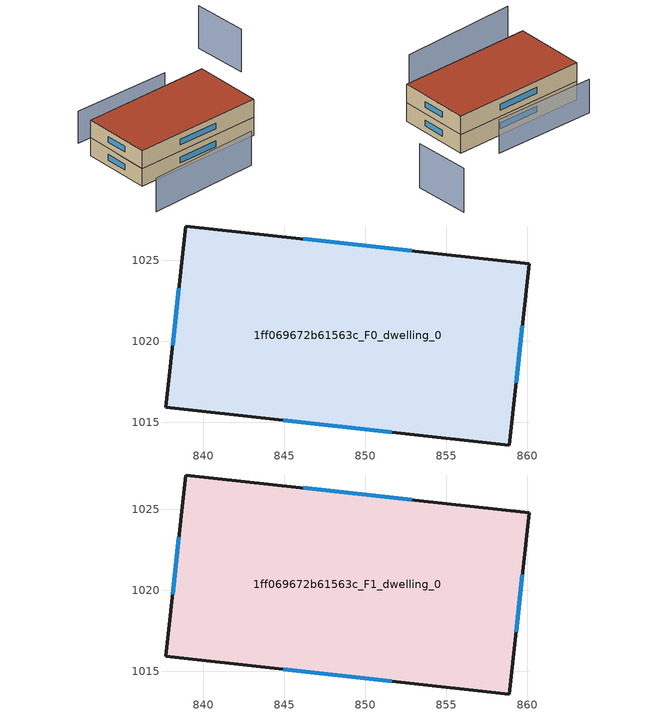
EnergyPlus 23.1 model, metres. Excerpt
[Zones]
1ff069672b61563c_F0_dwelling_0
 floor ground (EU_floor_Construction): 860.11,1024.79 858.88,1013.6 837.7,1015.93 838.93,1027.11 z0
 wall outside (EU_wall_Construction): 858.88,1013.6 860.11,1024.79 838.93,1027.11 837.7,1015.93 858.88,1013.6 z0:3
 window (EU_Window_Construction): 859.3,1017.43 859.69,1020.96 / 844.95,1015.13 851.63,1014.4 / 838.51,1023.28 838.12,1019.76 / 852.86,1025.58 846.18,1026.32 z1.03:1.97
1ff069672b61563c_F1_dwelling_0
 floor to 1ff069672b61563c_F0_dwelling_0 (EU_floor_Construction): 860.11,1024.79 858.88,1013.6 837.7,1015.93 838.93,1027.11 z3
 wall outside (EU_wall_Construction): 858.88,1013.6 860.11,1024.79 838.93,1027.11 837.7,1015.93 858.88,1013.6 z3:6
 window (EU_Window_Construction): 859.3,1017.43 859.69,1020.96 / 844.95,1015.13 851.63,1014.4 / 838.51,1023.28 838.12,1019.76 / 852.86,1025.58 846.18,1026.32 z4.03:4.97
 roof outside (EU_roof_Construction): 858.88,1013.6 860.11,1024.79 838.93,1027.11 837.7,1015.93 z6
shading: 833.84,1009.69 852.55,1008.33 z0:5.7; 870.63,1026.7 871.27,1035.53 z0:7.1; 856.52,1028.67 840.29,1030.71 z0:5.4
[Building]
EU S2 Campaign: North Axis=0; Terrain=City; Solar Distribution=FullExterior
[Site:Location]
Cape.Town.Intl.AP: Latitude=-33.965; Longitude=18.602; Time Zone=2; Elevation=46
[SizingPeriod:WeatherFileDays]
AnnualSizingPeriod: Begin Month=1; Begin Day of Month=1; End Month=12; End Day of Month=31; Day of Week for Start Day=Monday; Use Weather File Daylight Saving Period=No; Use Weather File Rain and Snow Indicators=No
[MATERIAL]
EU_InternalMass_Material: Roughness=MediumRough; Thickness=0.1; Conductivity=1; Density=1800; Specific Heat=900; Thermal Absorptance=0.9; Solar Absorptance=0.7; Visible Absorptance=0.7
[MATERIAL:NOMASS] Roughness=MediumRough; Thermal Absorptance=0.9; Solar Absorptance=0.7; Visible Absorptance=0.7
Name | Thermal Resistance
EU_wall_NoMass | 0.493876
EU_roof_NoMass | 0.449382
EU_floor_NoMass | 1.25
[WINDOWMATERIAL:SIMPLEGLAZINGSYSTEM]
EU_Window_SimpleGlazing: UFactor=4.4; Solar Heat Gain Coefficient=0.85; Visible Transmittance=0.85
[CONSTRUCTION]
EU_wall_Construction: EU_wall_NoMass
EU_roof_Construction: EU_roof_NoMass
EU_floor_Construction: EU_floor_NoMass
EU_Window_Construction: EU_Window_SimpleGlazing
EU_InternalMass_Construction: EU_InternalMass_Material
[ZONE] Type=1; Multiplier=1; Ceiling Height=autocalculate; Volume=719.193; Floor Area=autocalculate; Part of Total Floor Area=Yes
1ff069672b61563c_F0_dwelling_0; 1ff069672b61563c_F1_dwelling_0
[INTERNALMASS] Construction=EU_InternalMass_Construction; Surface Area=239.731
Name | Zone or ZoneList
1ff069672b61563c_F0_dwelling_0_EU_InternalMass | 1ff069672b61563c_F0_dwelling_0
1ff069672b61563c_F1_dwelling_0_EU_InternalMass | 1ff069672b61563c_F1_dwelling_0
[OTHEREQUIPMENT] Fuel Type=Electricity; Design Level Calculation Method=Watts/Area; Power per Zone Floor Area=1; Fraction Latent=0; Fraction Radiant=0; Fraction Lost=0; Carbon Dioxide Generation Rate=0; EndUse Subcategory=EU_Step8_InternalGains
Name | Zone or ZoneList or Space or SpaceList | Schedule
EU_Step8_InternalGain_1ff069672b61563c_F0_dwelling_0_f000 | 1ff069672b61563c_F0_dwelling_0 | EU_Step8_GainSchedule_1ff069672b61563c_F0_dwelling_0_f000
EU_Step8_InternalGain_1ff069672b61563c_F1_dwelling_0_f000 | 1ff069672b61563c_F1_dwelling_0 | EU_Step8_GainSchedule_1ff069672b61563c_F1_dwelling_0_f000
[ZONEVENTILATION:DESIGNFLOWRATE] Schedule=EU_AlwaysOn; Design Flow Rate Calculation Method=AirChanges/Hour; Air Changes per Hour=0.64; Ventilation Type=Natural; Fan Pressure Rise=0; Fan Total Efficiency=1; Constant Term Coefficient=1; Temperature Term Coefficient=0; Velocity Term Coefficient=0; Velocity Squared Term Coefficient=0; Minimum Indoor Temperature=-100; Maximum Indoor Temperature=100; Delta Temperature=-100; Minimum Outdoor Temperature=-100; Maximum Outdoor Temperature=100; Maximum Wind Speed=40
Name | Zone or ZoneList or Space or SpaceList
EU_ConstantAir_1ff069672b61563c_F0_dwelling_0 | 1ff069672b61563c_F0_dwelling_0
EU_ConstantAir_1ff069672b61563c_F1_dwelling_0 | 1ff069672b61563c_F1_dwelling_0
[HVACTEMPLATE:THERMOSTAT] Constant Heating Setpoint=20; Constant Cooling Setpoint=50
EU_HeatOnly_1ff069672b61563c_F0_dwelling_0; EU_HeatOnly_1ff069672b61563c_F1_dwelling_0
[HVACTEMPLATE:ZONE:IDEALLOADSAIRSYSTEM] System Availability Schedule=EU_AlwaysOn; Maximum Heating Supply Air Temperature=50; Minimum Cooling Supply Air Temperature=13; Maximum Heating Supply Air Humidity Ratio=0.0156; Minimum Cooling Supply Air Humidity Ratio=0.0077; Heating Limit=NoLimit; Cooling Limit=NoLimit; Heating Availability Schedule=EU_AlwaysOn; Cooling Availability Schedule=EU_CoolingOff; Dehumidification Control Type=ConstantSensibleHeatRatio; Cooling Sensible Heat Ratio=0.7; Dehumidification Setpoint=60; Humidification Control Type=None; Humidification Setpoint=30; Outdoor Air Method=None; Outdoor Air Flow Rate per Person=0.00944; Outdoor Air Flow Rate per Zone Floor Area=0; Outdoor Air Flow Rate per Zone=0; Demand Controlled Ventilation Type=None; Outdoor Air Economizer Type=NoEconomizer; Heat Recovery Type=None; Sensible Heat Recovery Effectiveness=0.7; Latent Heat Recovery Effectiveness=0.65
Name | Template Thermostat
1ff069672b61563c_F0_dwelling_0 | EU_HeatOnly_1ff069672b61563c_F0_dwelling_0
1ff069672b61563c_F1_dwelling_0 | EU_HeatOnly_1ff069672b61563c_F1_dwelling_0
[SIZING:ZONE] Zone Cooling Design Supply Air Temperature Input Method=SupplyAirTemperature; Zone Cooling Design Supply Air Temperature=13; Zone Heating Design Supply Air Temperature Input Method=SupplyAirTemperature; Zone Heating Design Supply Air Temperature=50; Zone Cooling Design Supply Air Humidity Ratio=0.008; Zone Heating Design Supply Air Humidity Ratio=0.008; Cooling Design Air Flow Method=DesignDay; Cooling Design Air Flow Rate=0; Cooling Minimum Air Flow per Zone Floor Area=0.000762; Cooling Minimum Air Flow=0; Cooling Minimum Air Flow Fraction=0.2; Heating Design Air Flow Method=DesignDay; Heating Design Air Flow Rate=0; Heating Maximum Air Flow per Zone Floor Area=0.002032; Heating Maximum Air Flow=0.141576; Heating Maximum Air Flow Fraction=0.3; Account for Dedicated Outdoor Air System=No; Dedicated Outdoor Air System Control Strategy=NeutralSupplyAir; Dedicated Outdoor Air Low Setpoint Temperature for Design=autosize; Dedicated Outdoor Air High Setpoint Temperature for Design=autosize; Zone Load Sizing Method=Sensible Load Only No Latent Load; Zone Latent Cooling Design Supply Air Humidity Ratio Input Method=HumidityRatioDifference; Zone Cooling Design Supply Air Humidity Ratio Difference=0.005; Zone Latent Heating Design Supply Air Humidity Ratio Input Method=HumidityRatioDifference; Zone Humidification Design Supply Air Humidity Ratio Difference=0.005
1ff069672b61563c_F0_dwelling_0; 1ff069672b61563c_F1_dwelling_0
[SCHEDULE:CONSTANT]
Name | Hourly Value
EU_AlwaysOn | 1
EU_CoolingOff | 0
[SCHEDULE:FILE] Column Number=1; Rows to Skip at Top=0; Number of Hours of Data=8760; Column Separator=Comma; Interpolate to Timestep=No; Minutes per Item=60; Adjust Schedule for Daylight Savings=Yes
Name | File
EU_Step8_GainSchedule_1ff069672b61563c_F0_dwelling_0_f000 | ../../schedules/1ff069672b61563c/1ff069672b61563c_F0_dwelling_0_f000_gain.csv
EU_Step8_GainSchedule_1ff069672b61563c_F1_dwelling_0_f000 | ../../schedules/1ff069672b61563c/1ff069672b61563c_F1_dwelling_0_f000_gain.csv
